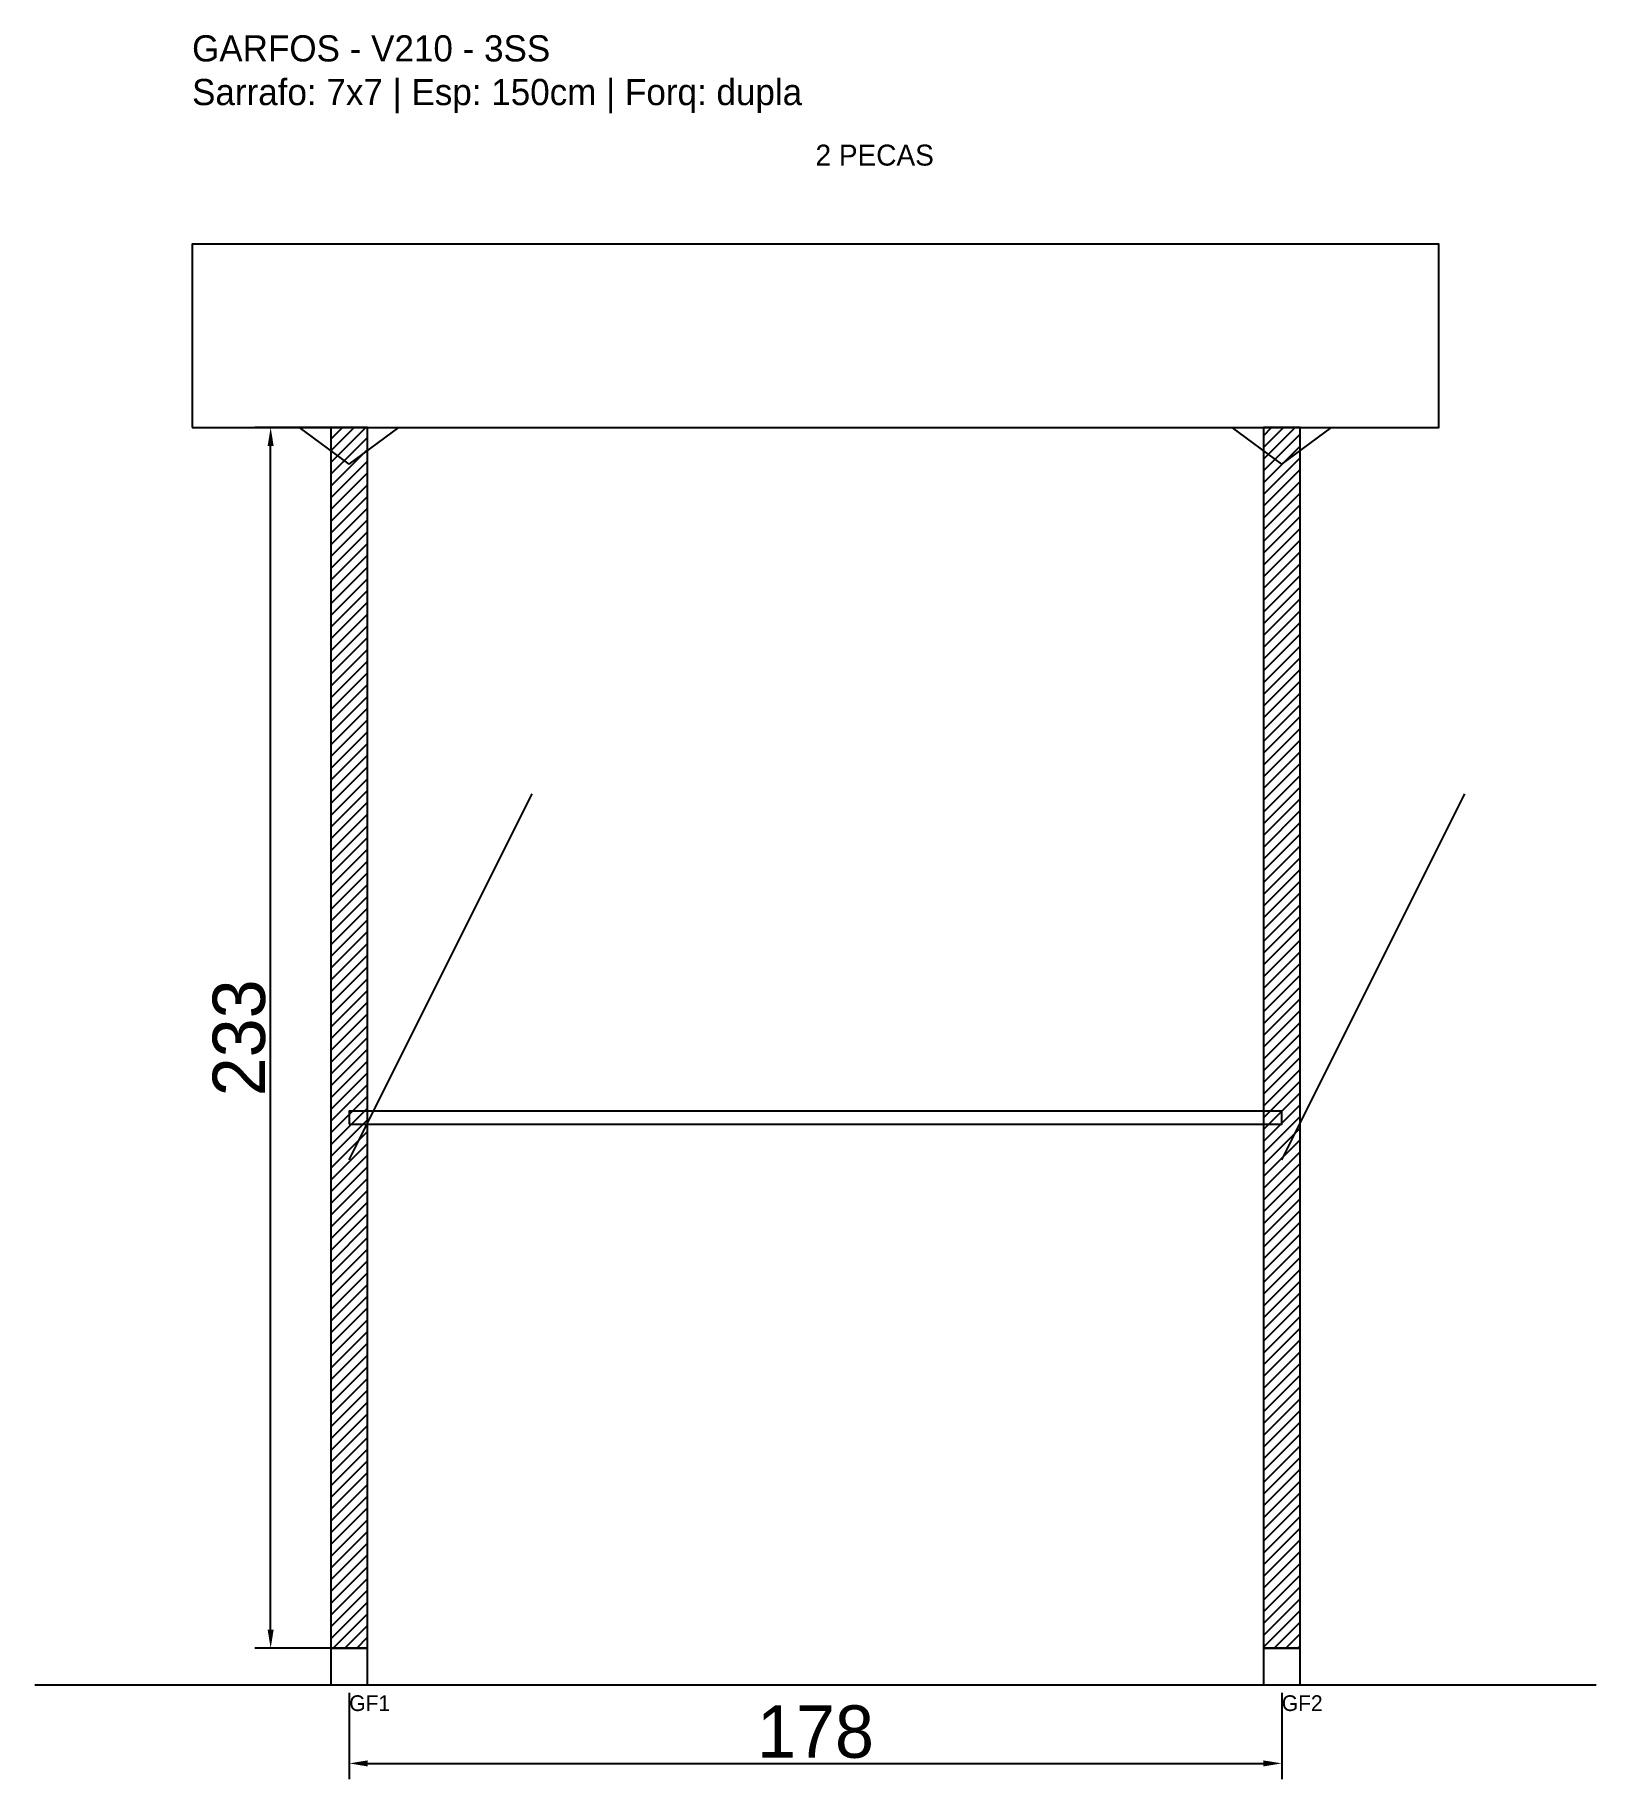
# Model space of a CAD drawing. Header units: metres. Extents: x -30 to 268, y -25 to 308.
import ezdxf

# ---------------------------------------------------------------- set-up
doc = ezdxf.new("R2010")
doc.units = ezdxf.units.M
for name, color, linetype in [('BARRA_ANCORAGEM', 1, 'Continuous'), ('COTA', 241, 'Continuous'), ('GARFOS OK', 3, 'Continuous'), ('NOME DA VIGA', 6, 'Continuous'), ('SARR_7x7', 40, 'Continuous'), ('TIRAS REESCORAMENTO', 252, 'Continuous'), ('VIGAS', 3, 'Continuous')]:
    doc.layers.add(name, color=color, linetype=linetype)
doc.dimstyles.new('EZ DXF', dxfattribs={"dimtxt": 10, "dimasz": 3.5, "dimexe": 3, "dimexo": 1.5, "dimgap": 1, "dimtad": 1, "dimdec": 1, "dimdsep": 46, "dimcen": 2.5, "dimazin": 3, "dimtfac": 1, "dimtmove": 0, "dimatfit": 3})

msp = doc.modelspace()

# ---------------------------------------------------------------- hatches: boundary and pattern name
at = {"layer": 'COTA'}
h = msp.add_hatch(dxfattribs=at)
h.set_pattern_fill('ANSI31', scale=0.5)
h.paths.add_polyline_path([(26.5, 0), (33.5, 0), (33.5, 233), (26.5, 233)])
h = msp.add_hatch(dxfattribs=at)
h.set_pattern_fill('ANSI31', scale=0.5)
h.paths.add_polyline_path([(204.5, 0), (211.5, 0), (211.5, 233), (204.5, 233)])

# ---------------------------------------------------------------- linework, layer by layer
at = {"layer": 'BARRA_ANCORAGEM'}
for p, q in [((30, 93.2), (64.95, 163.1)), ((208, 93.2), (242.95, 163.1))]:
    msp.add_line(p, q, dxfattribs=at)
at = {"layer": 'GARFOS OK'}
for p, q in [((30, 226), (20.5, 233)), ((20.5, 233), (39.5, 233)), ((30, 226), (39.5, 233)), ((208, 226), (198.5, 233)), ((198.5, 233), (217.5, 233)), ((208, 226), (217.5, 233))]:
    msp.add_line(p, q, dxfattribs=at)
at = {"layer": 'GARFOS OK', "linetype": 'CONTINUOUS'}
msp.add_line((-30, -7), (268, -7), dxfattribs=at)
at = {"layer": 'GARFOS OK'}
for points in [[(26.5, 0), (33.5, 0), (33.5, 233), (26.5, 233), (26.5, 0)], [(204.5, 0), (211.5, 0), (211.5, 233), (204.5, 233), (204.5, 0)]]:
    msp.add_lwpolyline(points, dxfattribs=at)
at = {"layer": 'SARR_7x7'}
for points in [[(26.5, -7), (33.5, -7), (33.5, 0), (26.5, 0), (26.5, -7)], [(204.5, -7), (211.5, -7), (211.5, 0), (204.5, 0), (204.5, -7)]]:
    msp.add_lwpolyline(points, dxfattribs=at)
at = {"layer": 'TIRAS REESCORAMENTO'}
msp.add_lwpolyline([(30, 100), (208, 100), (208, 102.5), (30, 102.5), (30, 100)], dxfattribs=at)
at = {"layer": 'VIGAS'}
msp.add_lwpolyline([(0, 233), (238, 233), (238, 268), (0, 268), (0, 233)], dxfattribs=at)

# ---------------------------------------------------------------- texts
at = {"layer": 'NOME DA VIGA'}
for s, height, p in [('2 PECAS', 4, (119, 283)), ('GF1', 3, (30, -12)), ('GF2', 3, (208, -12))]:
    msp.add_text(s, height=height, dxfattribs=at).set_placement(p)
at = {"layer": 'NOME DA VIGA', "insert": (0, 293), "char_height": 5, "attachment_point": 7}
msp.add_mtext('GARFOS - V210 - 3SS\\PSarrafo: 7x7 | Esp: 150cm | Forq: dupla', dxfattribs=at)

# ---------------------------------------------------------------- dimensions: what is measured, and where the dimension line sits
at = {"layer": 'COTA'}
msp.add_linear_dim(base=(15, 0), p1=(30, 0), p2=(30, 233), angle=90, dimstyle='EZ DXF', dxfattribs=at).render()
msp.add_linear_dim(base=(30, -22), p1=(30, -7), p2=(208, -7), dimstyle='EZ DXF', dxfattribs=at).render()

doc.saveas('drawing.dxf')
